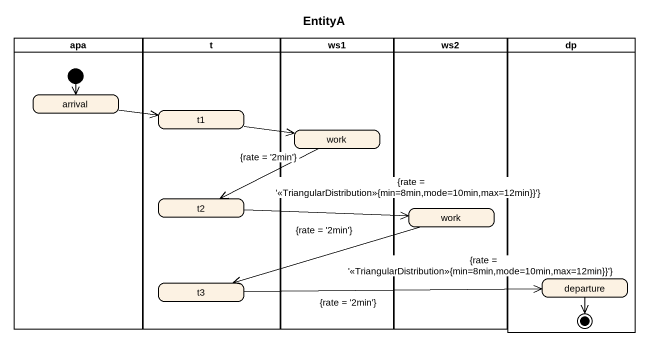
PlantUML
@startuml
title EntityA
hide empty description
state apa <<partition>> {
  state arrival
  [*] --> arrival
}
state t <<partition>> {
  state t1
  state t2
  state t3
}
state ws1 <<partition>> {
  state work
}
state ws2 <<partition>> {
  state "work" as work_2
}
state dp <<partition>> {
  state departure
  departure --> [*]
}
arrival -right-> t1
t1 -right-> work : {rate = '2min'}
work -left-> t2 : {rate = '<<TriangularDistribution>>{min=8min,mode=10min,max=12min}}'}
t2 -right-> work_2 : {rate = '2min'}
work_2 -left-> t3 : {rate = '<<TriangularDistribution>>{min=8min,mode=10min,max=12min}}'}
t3 -right-> departure : {rate = '2min'}
@enduml
